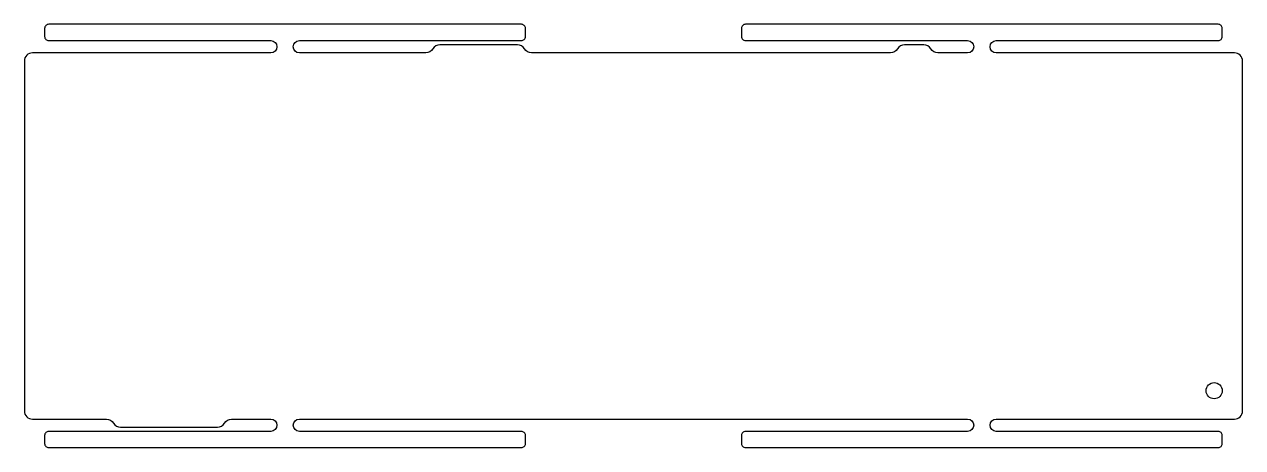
# Model space of a CAD drawing. Header units: millimetres. Extents: x -150 to 150, y -52 to 52.
import ezdxf

# ---------------------------------------------------------------- set-up
doc = ezdxf.new("R2010")
doc.units = ezdxf.units.MM
doc.layers.get('0').update_dxf_attribs({"linetype": 'CONTINUOUS'})

msp = doc.modelspace()

# ---------------------------------------------------------------- linework, layer by layer
msp.add_lwpolyline([(144.87, -51.12), (144.87, -49.12, 0.414214), (143.87, -48.12), (89.24, -48.12, -1), (89.24, -45.1), (147.87, -45.1, 0.414214), (149.87, -43.1), (149.87, 43.1, 0.414214), (147.87, 45.1), (89.24, 45.1, -1), (89.24, 48.13), (143.87, 48.13, 0.414214), (144.87, 49.13), (144.87, 51.13, 0.414214), (143.87, 52.13), (27.57, 52.13, 0.414214), (26.57, 51.13), (26.57, 49.13, 0.414214), (27.57, 48.13), (82.21, 48.13, -1), (82.21, 45.1), (74.9, 45.1, -0.267371), (73.17, 46.1, 0.267371), (71.43, 47.1), (66.67, 47.1, 0.267371), (64.93, 46.1, -0.267371), (63.2, 45.1), (-25.1, 45.1, -0.267371), (-26.83, 46.1, 0.267371), (-28.57, 47.1), (-47.63, 47.1, 0.267371), (-49.37, 46.1, -0.267371), (-51.1, 45.1), (-82.21, 45.1, -1), (-82.21, 48.13), (-27.58, 48.13, 0.414214), (-26.58, 49.13), (-26.58, 51.13, 0.414214), (-27.58, 52.13), (-143.88, 52.13, 0.414214), (-144.88, 51.13), (-144.88, 49.13, 0.414214), (-143.88, 48.13), (-89.24, 48.13, -1), (-89.24, 45.1), (-147.88, 45.1, 0.414214), (-149.88, 43.1), (-149.88, -43.1, 0.414214), (-147.88, -45.1), (-129.68, -45.1, -0.267371), (-127.95, -46.1, 0.267371), (-126.21, -47.1), (-102.39, -47.1, 0.267371), (-100.65, -46.1, -0.267371), (-98.92, -45.1), (-89.24, -45.1, -1), (-89.24, -48.12), (-143.88, -48.12, 0.414214), (-144.88, -49.12), (-144.88, -51.12, 0.414214), (-143.88, -52.12), (-27.58, -52.12, 0.414214), (-26.58, -51.12), (-26.58, -49.12, 0.414214), (-27.58, -48.12), (-82.21, -48.12, -1), (-82.21, -45.1), (82.21, -45.1, -1), (82.21, -48.12), (27.57, -48.12, 0.414214), (26.57, -49.12), (26.57, -51.12, 0.414214), (27.57, -52.12), (143.87, -52.12, 0.414214)], format="xyb", close=True)
msp.add_circle((142.87, -38.1), 1.99)

doc.saveas('drawing.dxf')
